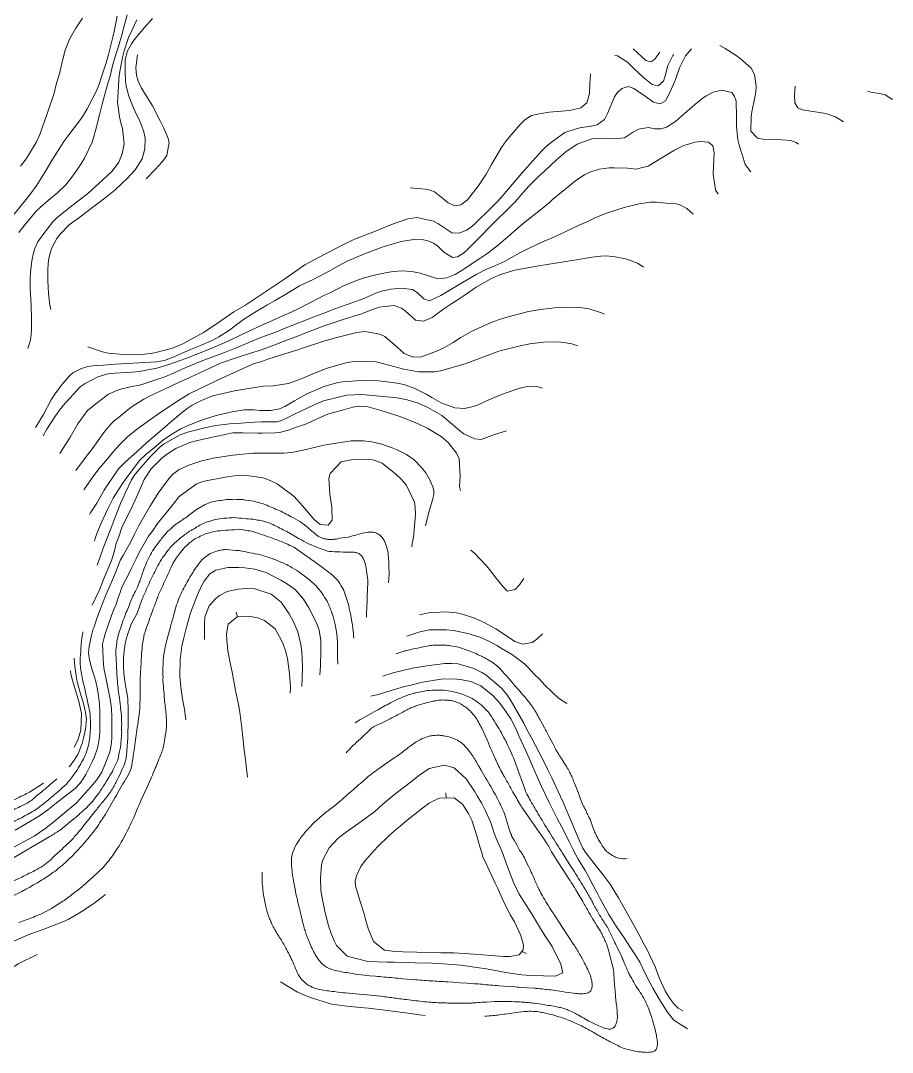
# Model space of a CAD drawing. Header units: inches. Extents: x 115425 to 116786, y 150085 to 152399.
# Drawn here: x 115767.3 to 115904.7, y 150828.5 to 150991.2 of the extents above; entities that cross this region are included whole.
import ezdxf

# ---------------------------------------------------------------- set-up
doc = ezdxf.new("R2010")
doc.units = ezdxf.units.IN
doc.header["$MEASUREMENT"] = 0
doc.layers.add('Contour', color=7, linetype='Continuous', lineweight=0, true_color=0xbed2ff)

msp = doc.modelspace()

# ---------------------------------------------------------------- linework, layer by layer
at = {"layer": 'Contour'}
for p, q in [((115801.44, 150897.19), (115801.26, 150897.97)), ((115801.44, 150897.19), (115801.26, 150897.97)), ((115834.37, 150868.64), (115834.34, 150869.44)), ((115834.37, 150868.64), (115834.34, 150869.44)), ((115846.31, 150844.47), (115847.03, 150844.11)), ((115846.31, 150844.47), (115847.03, 150844.11))]:
    msp.add_line(p, q, dxfattribs=at)
for points in [[(115784.06, 150992.11), (115783.72, 150990.74), (115783.15, 150988.78), (115782.79, 150987.52), (115782.14, 150985.33), (115781.78, 150984.07), (115781.37, 150982.47), (115781.12, 150981.68), (115780.79, 150980.57), (115780.11, 150978.04), (115779.91, 150977.19), (115779.69, 150976.35), (115779.1, 150973.88), (115778.83, 150972.97), (115778.53, 150972.07), (115777.33, 150969.55), (115776.75, 150968.61), (115776.34, 150967.97), (115775.5, 150966.73), (115774.39, 150965.33), (115773.14, 150964.13), (115771.59, 150962.86), (115770.41, 150961.81), (115769.74, 150961.15), (115767.95, 150959.02), (115767.01, 150957.83)], [(115782.5, 150991.9), (115782.23, 150990.58), (115782.01, 150989.51), (115781.83, 150988.63), (115781.11, 150985.87), (115780.76, 150984.56), (115779.98, 150982.19), (115779.63, 150981.21), (115779.21, 150980.17), (115777.78, 150977.32), (115777.17, 150976.3), (115776.71, 150975.65), (115774.69, 150972.99), (115774.1, 150972.16), (115772.18, 150969.14), (115771.3, 150967.64), (115769.82, 150965.28), (115768.83, 150963.91), (115768.07, 150962.94), (115767.34, 150962.05), (115766.25, 150960.72)], [(115777.03, 150991.63), (115775.96, 150990.02), (115774.98, 150988.3), (115774.23, 150986.38), (115773.79, 150984.45), (115773.39, 150982.84), (115772.94, 150981.38), (115772.56, 150979.79), (115772.25, 150978.83), (115771.92, 150977.95), (115771.33, 150976.21), (115771.06, 150975.52), (115770.32, 150973.29), (115769.73, 150971.98), (115768.12, 150969.44), (115767.25, 150968.29)], [(115785.61, 150991.35), (115784.8, 150989.65), (115784.28, 150988.54), (115783.61, 150986.43), (115783.33, 150985.4), (115782.8, 150982.6), (115782.73, 150981.84), (115782.59, 150979.09), (115782.55, 150978.35), (115782.86, 150976.06), (115783.09, 150975.12), (115783.33, 150974.19), (115783.57, 150971.79), (115783.29, 150970.19), (115782.77, 150968.89), (115781.69, 150967.5), (115780.25, 150966.14), (115777.8, 150963.91), (115776.06, 150962.58), (115774.08, 150961.04), (115773, 150960.12), (115772.37, 150959.47), (115771.45, 150958.34), (115770.92, 150957.63), (115769.99, 150956.32), (115769.49, 150955.29), (115769.28, 150954.62), (115769.04, 150953.34), (115768.85, 150951.55), (115768.79, 150950.61), (115768.79, 150949.01), (115768.94, 150946.36), (115768.97, 150944.18), (115768.99, 150942.56), (115768.92, 150941.7), (115768.8, 150940.85), (115768.43, 150939.5)], [(115788.08, 150991.55), (115786.74, 150990.09), (115785.21, 150988.23), (115784.74, 150987.54), (115784.12, 150986.46), (115783.76, 150985.11), (115783.74, 150984.12), (115783.75, 150983.12), (115783.83, 150981.75), (115783.93, 150980.9), (115784.1, 150980.09), (115784.33, 150979.33), (115784.82, 150978.11), (115785.46, 150976.65), (115785.82, 150975.96), (115786.35, 150974.73), (115786.69, 150973.71), (115786.91, 150972.63), (115786.86, 150970.99), (115786.42, 150969.42), (115785.32, 150967.7), (115784.02, 150966.28), (115783.3, 150965.58), (115782.11, 150964.47), (115780.57, 150963.22), (115778.42, 150961.66), (115776.81, 150960.4), (115774.91, 150959), (115773.55, 150957.59), (115772.98, 150956.87), (115772.14, 150955.31), (115771.74, 150953.79), (115771.62, 150952.86), (115771.56, 150951.91), (115771.56, 150950.26), (115771.59, 150949.24), (115771.66, 150948.19), (115771.9, 150946.43), (115772.02, 150945.68)], [(115877.52, 150987.32), (115877.64, 150987.26), (115878.37, 150986.83), (115880.11, 150985.71), (115880.67, 150985.3), (115882.48, 150983.71), (115883.01, 150982.74), (115883.25, 150980.81), (115883.17, 150980.01), (115883.03, 150979.17), (115882.59, 150976.85), (115882.48, 150976.02), (115882.43, 150973.8), (115883.48, 150972.71), (115884.35, 150972.51), (115886.04, 150972.46), (115887.27, 150972.43), (115888.72, 150972.34), (115889.56, 150972.01), (115889.94, 150971.72)], [(115777.87, 150939.81), (115780.17, 150938.98), (115781.08, 150938.81), (115783.51, 150938.57), (115784.76, 150938.52), (115786.43, 150938.59), (115788.36, 150938.85), (115791.2, 150939.59), (115792.97, 150940.33), (115796.11, 150942.07), (115797.81, 150943.15), (115800.87, 150945.29), (115802.63, 150946.32), (115808.92, 150950.49), (115812.06, 150952.72), (115814.11, 150953.81), (115818.73, 150956.2), (115820.07, 150956.79), (115823.51, 150958.11), (115825.73, 150959.06), (115828.3, 150959.98), (115829.73, 150960.18), (115832.38, 150959.61), (115833.03, 150959.23), (115835.24, 150957.78), (115836.43, 150957.73), (115837.56, 150958.16), (115838.29, 150958.65), (115839.07, 150959.34), (115841.43, 150961.63), (115842.35, 150962.59), (115842.98, 150963.29), (115845.71, 150966.49), (115846.3, 150967.16), (115847.2, 150968.14), (115849.33, 150970.57), (115850.12, 150971.35), (115850.95, 150972.05), (115853.1, 150973.57), (115854.84, 150974.16), (115855.68, 150974.37), (115856.96, 150974.53), (115858.19, 150974.8), (115859.34, 150975.61), (115859.83, 150976.56), (115860.92, 150979.19), (115861.32, 150979.81), (115862.06, 150980.53), (115863.13, 150980.82), (115863.97, 150980.53), (115865.77, 150979.29), (115867.08, 150978.38), (115868.13, 150978.12), (115868.94, 150978.56), (115869.71, 150979.99), (115870.53, 150981.91), (115871.18, 150983.77), (115872.08, 150985.67), (115873.03, 150986.78)], [(115785.69, 150985.82), (115785.41, 150983.75), (115785.55, 150982.6), (115785.81, 150981.67), (115786.31, 150980.56), (115787.53, 150978.61), (115788.08, 150977.77), (115789.33, 150975.3), (115789.85, 150974.24), (115790.47, 150972.79), (115790.67, 150972.01), (115790.31, 150969.97), (115789.66, 150969.02), (115788.48, 150967.77), (115787.08, 150966.27)], [(115860.98, 150985.72), (115861.39, 150985.69), (115862.98, 150984.69), (115863.92, 150983.74), (115864.79, 150982.9), (115865.51, 150982.21), (115866.83, 150981.17), (115867.77, 150980.94), (115868.65, 150981.66), (115868.88, 150982.54), (115869.31, 150984.12), (115870.09, 150985.71), (115870.19, 150985.89)], [(115868.04, 150986.23), (115867.28, 150985.14), (115866.65, 150984.73), (115865.85, 150984.91), (115865.2, 150985.5), (115863.87, 150986.78)], [(115828.7, 150964.88), (115831.06, 150964.66), (115831.83, 150964.51), (115832.52, 150964.21), (115834.1, 150962.97), (115834.66, 150962.5), (115835.73, 150962), (115836.7, 150962.2), (115837.71, 150962.98), (115839.39, 150965.12), (115840.05, 150966.04), (115840.69, 150967.01), (115841.52, 150968.51), (115842.39, 150970.08), (115843.08, 150971.23), (115843.85, 150972.29), (115844.66, 150973.24), (115845.98, 150974.79), (115846.77, 150975.57), (115847.84, 150976.24), (115849.05, 150976.53), (115850.6, 150976.78), (115853.79, 150977.04), (115855.62, 150977.46), (115856.55, 150978.25), (115856.95, 150979.74), (115857.03, 150981.26), (115857.13, 150982.74), (115857.15, 150982.81)], [(115889.41, 150980.86), (115889.31, 150979.44), (115889.34, 150978.24), (115889.83, 150977.49), (115890.55, 150977.17), (115894.25, 150976.57), (115895.77, 150976.07), (115897.04, 150975.26)], [(115769.63, 150927.04), (115769.73, 150927.21), (115770.86, 150929.13), (115772.11, 150931.43), (115772.55, 150932.15), (115773.66, 150933.7), (115774.91, 150935.17), (115775.51, 150935.71), (115776.89, 150936.37), (115777.89, 150936.66), (115778.67, 150936.8), (115780.33, 150936.88), (115782.18, 150937.04), (115788.7, 150937.43), (115789.93, 150937.65), (115791.31, 150938.13), (115794.08, 150939.36), (115795.65, 150940.01), (115797.6, 150940.86), (115798.54, 150941.35), (115800.02, 150942.32), (115801.76, 150943.64), (115802.39, 150944.07), (115804.39, 150945.38), (115806.19, 150946.42), (115807.28, 150947.05), (115809.43, 150948.31), (115811.23, 150949.39), (115813.49, 150950.46), (115814.21, 150950.82), (115815.93, 150951.72), (115817.3, 150952.52), (115818.78, 150953.29), (115821.47, 150954.44), (115824.41, 150955.56), (115827.27, 150956.41), (115829.28, 150956.7), (115830.81, 150956.64), (115831.64, 150956.47), (115832.37, 150956.15), (115833.05, 150955.67), (115834.01, 150954.72), (115835.36, 150953.89), (115836.13, 150953.98), (115837.09, 150954.54), (115837.71, 150955.11), (115839.52, 150956.91), (115841.44, 150958.91), (115842.74, 150960.17), (115843.57, 150960.94), (115845.18, 150962.62), (115846.49, 150964.14), (115847.37, 150965.08), (115848.94, 150966.63), (115849.92, 150967.55), (115850.86, 150968.44), (115851.74, 150969.29), (115853.21, 150970.54), (115855.04, 150971.76), (115857.48, 150972.64), (115858.98, 150972.7), (115861.45, 150972.63), (115862.48, 150972.73), (115863.76, 150973.6), (115864.7, 150974.09), (115866.26, 150974.36), (115867.22, 150974.18), (115868.29, 150974.15), (115869.12, 150974.43), (115870.54, 150975.29), (115871.49, 150976.14), (115873.53, 150977.93), (115874.66, 150978.88), (115875.35, 150979.35), (115876.49, 150979.93), (115877.84, 150980.26), (115879.41, 150979.87), (115879.81, 150979.28), (115880.07, 150978.51), (115880.15, 150976.11), (115880.15, 150974.71), (115880.19, 150973.94), (115880.38, 150972.49), (115880.58, 150971.66), (115880.8, 150970.88), (115881.02, 150970.09), (115881.5, 150968.53), (115882.39, 150967.38)], [(115904.72, 150978.79), (115903.58, 150979.52), (115902.76, 150979.74), (115901.54, 150979.89), (115900.78, 150980.1)], [(115770.84, 150925.75), (115771.38, 150926.8), (115772.54, 150928.61), (115773.24, 150929.57), (115773.96, 150930.54), (115776.66, 150933.46), (115777.47, 150934.02), (115779.42, 150935.05), (115781.22, 150935.59), (115784.86, 150935.8), (115785.95, 150935.92), (115788.73, 150936.42), (115790.62, 150936.99), (115793.3, 150937.94), (115797.32, 150939.54), (115800.11, 150940.72), (115803.27, 150942.25), (115805.11, 150943.12), (115810.05, 150945.31), (115810.8, 150945.66), (115812.99, 150946.79), (115815.2, 150947.91), (115815.96, 150948.27), (115818.17, 150949.38), (115819.98, 150950.16), (115821.43, 150950.67), (115823.28, 150951.14), (115825.04, 150951.49), (115826.02, 150951.65), (115827.51, 150951.76), (115829.22, 150951.6), (115830.27, 150951.39), (115831.26, 150951.09), (115833.07, 150950.5), (115834.48, 150950.65), (115835.78, 150951.2), (115837.17, 150952.01), (115838.33, 150952.81), (115839.84, 150953.83), (115840.78, 150954.47), (115842.36, 150955.64), (115844.1, 150957.12), (115844.96, 150957.92), (115846.56, 150959.31), (115849.26, 150961.4), (115850.54, 150962.45), (115851.13, 150962.99), (115853.33, 150964.79), (115854.82, 150966.03), (115856.16, 150966.91), (115857.02, 150967.32), (115858.47, 150967.79), (115860.09, 150968.01), (115860.88, 150968.01), (115862.95, 150967.93), (115864.28, 150967.8), (115866.24, 150968.26), (115867.18, 150968.87), (115870.39, 150970.81), (115871.86, 150971.51), (115873.62, 150972.05), (115874.46, 150972.17), (115875.73, 150972.06), (115876.4, 150971.5), (115876.63, 150970.35), (115876.54, 150968.23), (115876.46, 150967.01), (115876.86, 150964.53), (115877.25, 150963.84)], [(115773.44, 150922.98), (115775.07, 150925.52), (115776.3, 150927.66), (115777.81, 150929.76), (115779.62, 150931.19), (115781.11, 150932.31), (115782.42, 150932.89), (115783.22, 150933.16), (115784.58, 150933.46), (115786.2, 150933.81), (115790, 150935.05), (115791.49, 150935.66), (115793.31, 150936.54), (115795.72, 150937.54), (115799.4, 150938.87), (115801, 150939.53), (115805.13, 150941.26), (115807.37, 150942.05), (115809.24, 150942.84), (115813.81, 150944.63), (115814.81, 150945.01), (115816.82, 150945.77), (115818.59, 150946.43), (115819.67, 150946.78), (115821.41, 150947.42), (115823.29, 150948.23), (115824.18, 150948.54), (115825.63, 150948.86), (115827.3, 150949.04), (115829.07, 150948.82), (115829.82, 150948.33), (115830.84, 150947.36), (115831.75, 150947.02), (115833.5, 150947.86), (115835.35, 150949), (115836.94, 150949.95), (115839.19, 150951.25), (115840.72, 150952.02), (115841.65, 150952.42), (115843.57, 150953.23), (115844.78, 150953.92), (115845.88, 150954.57), (115847.25, 150955.23), (115848.65, 150955.9), (115849.82, 150956.43), (115851.34, 150957.08), (115853.11, 150957.94), (115855.44, 150959.04), (115856.9, 150959.67), (115857.82, 150960.1), (115859.81, 150960.89), (115861.6, 150961.5), (115862.67, 150961.81), (115864.8, 150962.32), (115866.53, 150962.58), (115867.52, 150962.58), (115869.03, 150962.46), (115870.63, 150962.31), (115871.32, 150962.13), (115872.34, 150961.59), (115873.34, 150960.68)], [(115865.5, 150952.32), (115864.66, 150952.9), (115863.44, 150953.41), (115862.67, 150953.65), (115861.04, 150953.98), (115859.61, 150954.11), (115858.77, 150954.09), (115857.32, 150953.9), (115855.54, 150953.62), (115848.99, 150952.55), (115845.19, 150951.89), (115842.91, 150951.19), (115841.54, 150950.57), (115839.92, 150949.65), (115839.11, 150949.17), (115837.5, 150948.1), (115836.11, 150947.15), (115835.27, 150946.62), (115833.99, 150945.76), (115832.18, 150944.41), (115830.81, 150943.81), (115829.55, 150944.01), (115827.91, 150945.44), (115827.31, 150945.9), (115826.19, 150946.32), (115823.79, 150946.03), (115822.35, 150945.53), (115820.89, 150944.96), (115819.95, 150944.66), (115817.95, 150944.02), (115815.75, 150943.31), (115814.98, 150943.05), (115812.65, 150942.13), (115810.68, 150941.37), (115809.53, 150940.93), (115807.62, 150940.18), (115805.07, 150939.27), (115803.69, 150938.82), (115801.42, 150938.12), (115798.81, 150937.19), (115797.97, 150936.83), (115795.51, 150935.68), (115793.49, 150934.72), (115792.26, 150934.2), (115789.84, 150933.06), (115787.82, 150932.11), (115786.69, 150931.53), (115785.01, 150930.49), (115784.41, 150930.07), (115782.67, 150928.58), (115782.02, 150928.13), (115781.43, 150927.53), (115780.41, 150926.28), (115778.6, 150923.76), (115777.88, 150922.83), (115777.19, 150921.92), (115775.97, 150920.28)], [(115859.32, 150944.91), (115858.88, 150945.13), (115856.93, 150945.8), (115855.46, 150946.01), (115853.34, 150946.06), (115851.87, 150945.97), (115849.3, 150945.65), (115848.25, 150945.51), (115847.15, 150945.28), (115844.13, 150944.51), (115842.96, 150944.16), (115841.74, 150943.72), (115838.52, 150942.29), (115836.7, 150941.26), (115835.45, 150940.45), (115833.99, 150939.64), (115832.84, 150939.1), (115830.46, 150938.23), (115829.18, 150938.14), (115827.73, 150938.73), (115826.61, 150939.78), (115824.71, 150941.39), (115823.92, 150941.79), (115821.53, 150942.21), (115820.28, 150942.07), (115817.11, 150941.25), (115815.26, 150940.75), (115812.04, 150939.67), (115810.83, 150939.26), (115809.62, 150938.89), (115806.42, 150937.87), (115805.24, 150937.49), (115804, 150937.08), (115801.39, 150935.96), (115799.02, 150934.82), (115798.02, 150934.38), (115793.82, 150932.36), (115791.76, 150931.06), (115788.85, 150929.13), (115786.84, 150927.68), (115785.47, 150926.68), (115784.1, 150925.57), (115783.1, 150924.61), (115782.16, 150923.58), (115780.42, 150921.5), (115779.82, 150920.82), (115778.95, 150919.73), (115778.43, 150918.96), (115777.24, 150917.26)], [(115778.15, 150913.37), (115778.33, 150913.74), (115779.26, 150915.14), (115780.45, 150917.19), (115780.9, 150917.93), (115782.68, 150920.54), (115783.76, 150921.61), (115785.69, 150923.34), (115787.1, 150924.65), (115789.23, 150926.46), (115790.84, 150927.83), (115792.8, 150929.48), (115793.52, 150930.06), (115794.33, 150930.59), (115795.79, 150931.34), (115797.59, 150932.05), (115800.97, 150932.86), (115802.59, 150933.12), (115805.5, 150933.57), (115807.1, 150933.61), (115809.51, 150933.99), (115811.26, 150934.61), (115813.88, 150935.73), (115815.6, 150936.41), (115818.74, 150937.32), (115820.18, 150937.51), (115823.31, 150937.41), (115825.34, 150936.92), (115827.71, 150936.24), (115830.01, 150935.84), (115832.52, 150935.83), (115833.48, 150935.98), (115837.35, 150937.1), (115842.66, 150939.1), (115846.02, 150939.96), (115847.54, 150940.25), (115849.74, 150940.51), (115852.01, 150940.56), (115853.25, 150940.44), (115854.16, 150940.28), (115855.14, 150939.94)], [(115778.9, 150909.16), (115779.04, 150909.54), (115779.3, 150910.33), (115779.97, 150911.97), (115780.63, 150913.44), (115781.05, 150914.36), (115781.85, 150915.94), (115783.32, 150918.22), (115784.43, 150919.77), (115785.28, 150920.88), (115785.96, 150921.79), (115787, 150922.79), (115788.36, 150923.93), (115789.79, 150925.12), (115791.09, 150926.04), (115792.52, 150926.86), (115793.44, 150927.29), (115795.39, 150928.05), (115796.4, 150928.41), (115798.1, 150928.96), (115800.63, 150929.55), (115802.51, 150929.84), (115804.11, 150929.84), (115805, 150929.77), (115806.71, 150929.75), (115808.1, 150930.03), (115808.92, 150930.38), (115810.43, 150931.26), (115812.4, 150932.36), (115815.25, 150933.58), (115817.32, 150934.15), (115818.04, 150934.25), (115820.27, 150934.42), (115822.02, 150934.46), (115823.69, 150934.4), (115825.01, 150934.28), (115826.66, 150934.06), (115827.67, 150933.82), (115829.31, 150933.26), (115831.19, 150932.31), (115832.1, 150931.8), (115833.58, 150930.97), (115835.73, 150930.15), (115837.26, 150930.04), (115838.61, 150930.36), (115839.42, 150930.66), (115841.11, 150931.42), (115842.62, 150932.07), (115843.53, 150932.45), (115845.85, 150933.2), (115847.37, 150933.56), (115848.64, 150933.54), (115849.55, 150933.29)], [(115779.35, 150905.36), (115780.17, 150907.7), (115780.66, 150909), (115781.55, 150911.25), (115781.87, 150912.09), (115782.18, 150912.91), (115783.03, 150915.1), (115783.4, 150915.89), (115783.75, 150916.69), (115784.73, 150918.8), (115785.17, 150919.51), (115785.91, 150920.4), (115787, 150921.63), (115787.84, 150922.62), (115789.25, 150924.04), (115789.88, 150924.5), (115792.44, 150925.93), (115793.8, 150926.38), (115795.88, 150926.93), (115797.98, 150927.39), (115800.26, 150927.63), (115802.05, 150927.73), (115804.12, 150927.92), (115805.2, 150927.98), (115806.42, 150927.97), (115807.71, 150927.98), (115808.69, 150928.29), (115810.45, 150929.19), (115813.36, 150930.56), (115815.05, 150931.28), (115818.69, 150932.18), (115821.05, 150932.29), (115824.47, 150931.95), (115826.62, 150931.72), (115828.22, 150931.42), (115829.97, 150930.89), (115831.49, 150930.23), (115833.66, 150928.95), (115835.01, 150927.87), (115836.45, 150926.58), (115837.16, 150926.08), (115838.88, 150925.27), (115839.86, 150925.19), (115842.01, 150925.97), (115843.86, 150926.54)], [(115836.62, 150917.12), (115836.47, 150917.76), (115836.6, 150919.37), (115836.4, 150922.12), (115835.98, 150923), (115834.66, 150924.7), (115833.58, 150925.64), (115831.49, 150926.92), (115829.76, 150927.75), (115827.08, 150928.78), (115824.82, 150929.56), (115821.86, 150930.4), (115820.65, 150930.42), (115819.65, 150930.27), (115818.17, 150929.84), (115816.04, 150929.29), (115815.28, 150929.02), (115812.33, 150927.65), (115810.61, 150927.04), (115809.53, 150926.66), (115808.1, 150926.29), (115807.35, 150926.2), (115805.42, 150926.18), (115804.67, 150926.19), (115802.33, 150926.25), (115800.75, 150926.2), (115799.72, 150926.01), (115797.77, 150925.59), (115795.18, 150925.02), (115793.94, 150924.68), (115791.76, 150923.76), (115790.43, 150922.94), (115789.51, 150922.23), (115787.86, 150920.53), (115786.77, 150918.88), (115786.29, 150917.78), (115785.33, 150915.62), (115784.54, 150913.93), (115784.03, 150912.94), (115783.25, 150911.32), (115782.76, 150909.84), (115782.35, 150908.82), (115782.08, 150907.6), (115781.6, 150906.1), (115780.31, 150903.1), (115779.7, 150901.46), (115778.53, 150899.06)], [(115831.13, 150911.54), (115831.56, 150913.52), (115831.79, 150914.24), (115832.05, 150915.08), (115832.29, 150915.89), (115832.42, 150916.52), (115832.4, 150917.13), (115832.29, 150917.69), (115831.81, 150918.81), (115831.14, 150919.94), (115830.48, 150920.78), (115829.33, 150921.95), (115828.13, 150922.79), (115826.63, 150923.55), (115825.87, 150923.88), (115824.24, 150924.46), (115822.66, 150924.83), (115821.32, 150924.99), (115819.4, 150924.94), (115815.71, 150924.37), (115815.11, 150924.26), (115811.83, 150923.51), (115810.01, 150923.14), (115808.79, 150923.01), (115805.59, 150923.04), (115803.89, 150923.02), (115800.75, 150922.72), (115797.63, 150922.23), (115795.82, 150921.79), (115793.81, 150921.14), (115792.28, 150920.44), (115791.24, 150919.63), (115790.62, 150918.95), (115790.09, 150918.28), (115788.97, 150916.7), (115788.52, 150916.01), (115787.65, 150914.62), (115785.85, 150911.49), (115785.22, 150910.27), (115784.62, 150909.03), (115784.43, 150908.69), (115783.47, 150906.99), (115783.02, 150906.19), (115782.26, 150904.31), (115781.89, 150903.41), (115781.22, 150901.83), (115780.63, 150900.54), (115779.9, 150898.62), (115779.4, 150897.26), (115778.84, 150895.66), (115778.73, 150895.33), (115778.37, 150894.05), (115778.05, 150892.53), (115777.99, 150891.49), (115778.11, 150890.44), (115778.49, 150889.01), (115778.82, 150888.06), (115779.11, 150887.04), (115779.39, 150885.75), (115779.55, 150884.74), (115779.69, 150883.5), (115779.76, 150882.13), (115779.78, 150881.48), (115779.78, 150880.39), (115779.76, 150878.99), (115779.67, 150877.92), (115779.56, 150877.31), (115779.37, 150876.53), (115778.9, 150875.15), (115778.53, 150874.33), (115777.83, 150872.88), (115777.56, 150872.35), (115777.15, 150871.66), (115776.59, 150870.91), (115775.88, 150870.17), (115774.57, 150869.13), (115772.86, 150867.83), (115771.55, 150866.76), (115770.24, 150865.82), (115768.32, 150864.67), (115766.42, 150863.57)], [(115764.56, 150859.99), (115768.5, 150862.17), (115769.39, 150862.65), (115771.08, 150863.8), (115772.5, 150864.91), (115773.81, 150865.97), (115775.95, 150867.79), (115776.65, 150868.52), (115778.28, 150870.36), (115779.24, 150871.48), (115780.09, 150872.71), (115781.31, 150875.88), (115781.53, 150877), (115781.67, 150878.1), (115781.67, 150881.36), (115781.59, 150882.81), (115781.38, 150884.25), (115780.68, 150887.66), (115780.44, 150888.84), (115780.31, 150889.62), (115780.19, 150892.92), (115780.46, 150893.97), (115780.67, 150894.67), (115781.61, 150897.4), (115781.97, 150898.35), (115782.34, 150899.19), (115782.66, 150900.23), (115782.96, 150901.04), (115783.25, 150901.89), (115783.8, 150902.98), (115784.21, 150903.8), (115784.7, 150904.79), (115785.06, 150905.5), (115785.49, 150906.37), (115785.94, 150907.34), (115787.45, 150909.91), (115788.16, 150910.9), (115788.86, 150911.91), (115790.96, 150914.51), (115791.73, 150915.49), (115792.22, 150916.13), (115794.93, 150918.14), (115795.69, 150918.43), (115796.47, 150918.66), (115799.83, 150919.28), (115801.41, 150919.52), (115802.59, 150919.57), (115805.52, 150919.13), (115806.23, 150918.86), (115807.7, 150918.18), (115810.38, 150916.19), (115811.69, 150914.74), (115813.56, 150912.54), (115814.49, 150911.78), (115815.78, 150911.69), (115816.37, 150912.48), (115816.33, 150914.58), (115816.2, 150915.56), (115816.02, 150916.56), (115815.88, 150919.01), (115816.07, 150919.79), (115817.82, 150921.66), (115819.37, 150921.98), (115822.32, 150922.03), (115823.01, 150921.91), (115824.26, 150921.43), (115826.44, 150919.7), (115827.27, 150918.92), (115828.04, 150918.05), (115829.35, 150915.29), (115829.46, 150914.52), (115829.53, 150913.29), (115829.21, 150909.76), (115829.03, 150908.71), (115828.93, 150908.24)], [(115838.25, 150907.72), (115838.86, 150907.26), (115840.75, 150905.24), (115841.4, 150904.43), (115841.99, 150903.63), (115843.35, 150901.93), (115844.06, 150901.27), (115845.24, 150901.5), (115845.95, 150902.24), (115846.62, 150903.25)], [(115793.31, 150880.99), (115793.27, 150881.31), (115793.09, 150882.66), (115792.87, 150883.99), (115792.6, 150885.68), (115792.39, 150887.76), (115792.42, 150890.48), (115792.71, 150892.57), (115792.96, 150893.7), (115793.4, 150895.59), (115794.06, 150897.83), (115794.31, 150898.54), (115795.11, 150900.57), (115795.79, 150902.09), (115796.2, 150902.84), (115797.12, 150904), (115798.05, 150904.59), (115799.96, 150904.97), (115801.69, 150904.99), (115802.62, 150904.93), (115804.2, 150904.71), (115806, 150904.2), (115808.3, 150902.99), (115809.19, 150902.45), (115810.57, 150901.5), (115811.87, 150900.02), (115812.71, 150898.63), (115813.16, 150897.76), (115814.01, 150896.01), (115814.36, 150895.12), (115814.62, 150893.47), (115814.63, 150892.03), (115814.54, 150889.44), (115814.43, 150888.06)], [(115811.61, 150886.21), (115811.66, 150887.43), (115811.69, 150889.39), (115811.6, 150891.69), (115811.46, 150892.87), (115810.97, 150894.85), (115810.33, 150896.31), (115809.61, 150897.67), (115808.35, 150899.53), (115806.76, 150900.78), (115804.19, 150901.65), (115802.84, 150901.68), (115801.56, 150901.57), (115799.82, 150901.22), (115798.61, 150900.6), (115797.97, 150900.06), (115796.98, 150898.94), (115796.33, 150897.19), (115796.25, 150896.14), (115796.28, 150894.36), (115796.27, 150893.63)], [(115849.58, 150894.53), (115848.66, 150893.68), (115847.93, 150893.17), (115846.46, 150892.93), (115845.2, 150893.34), (115843.56, 150894.45), (115842.22, 150895.33), (115840.27, 150896.38), (115838.81, 150896.99), (115836.92, 150897.63), (115835.95, 150897.84), (115834.32, 150898.02), (115831.57, 150897.83), (115830.15, 150897.52)], [(115809.78, 150885.17), (115809.8, 150886.1), (115809.68, 150888.22), (115809.33, 150890.67), (115809.04, 150891.84), (115808.66, 150892.89), (115808.37, 150893.57), (115807.43, 150895.31), (115805.74, 150896.62), (115804.61, 150897.06), (115803.26, 150897.31), (115801.41, 150897.19), (115799.98, 150896.04), (115799.75, 150894.51), (115799.79, 150893.57), (115799.92, 150891.87), (115800.42, 150889.45), (115800.62, 150888.51), (115801.17, 150885.6), (115801.6, 150883.39), (115801.82, 150882.16), (115802.16, 150879.67), (115802.35, 150877.71), (115802.47, 150876.63), (115802.72, 150874.67), (115802.89, 150873.25), (115803.03, 150871.95)], [(115828.16, 150894.17), (115830.07, 150894.78), (115831.68, 150895.16), (115834.44, 150895.19), (115835.53, 150895.08), (115837.79, 150894.59), (115839.68, 150894), (115841, 150893.41), (115842.35, 150892.7), (115843.19, 150892.15), (115844.83, 150891.23), (115846.72, 150889.79), (115847.32, 150889.2), (115848.2, 150888.25), (115849.18, 150887.29), (115849.85, 150886.51), (115851.1, 150885.31), (115852.06, 150884.41), (115853.4, 150883.54)], [(115774.92, 150873.55), (115775.03, 150873.68), (115775.7, 150874.61), (115776.27, 150875.52), (115776.95, 150877.26), (115777.17, 150878.1), (115777.5, 150879.5), (115777.63, 150881.1), (115777.55, 150881.85), (115777.29, 150883.11), (115777.08, 150883.9), (115776.82, 150884.7), (115776.2, 150886.99), (115776.02, 150887.91), (115775.82, 150889.39), (115775.7, 150890.69)], [(115871.68, 150835.11), (115870.97, 150835.51), (115870.29, 150836.17), (115869.64, 150837.03), (115868.88, 150838.26), (115868.01, 150840.2), (115867.75, 150840.88), (115867.37, 150841.9), (115866.02, 150844.79), (115865.6, 150845.56), (115864.73, 150847.17), (115862.89, 150850.51), (115862.23, 150851.72), (115861.55, 150852.9), (115860.25, 150855.08), (115859.14, 150856.56), (115858.66, 150857.12), (115856.39, 150859.99), (115855.94, 150860.76), (115855.32, 150862.02), (115854.06, 150865.01), (115853.34, 150866.72), (115852.74, 150868.09), (115851.02, 150871.83), (115850.34, 150873.22), (115849.66, 150874.61), (115847.75, 150878.26), (115847.06, 150879.57), (115846.6, 150880.44), (115844.46, 150884.2), (115843.95, 150884.95), (115843.1, 150885.97), (115840.62, 150888.05), (115839.99, 150888.44), (115838.73, 150889.07), (115836.24, 150889.78), (115835.21, 150889.86), (115834.17, 150889.83), (115831.31, 150889.48), (115829.07, 150889.11), (115826, 150888.36), (115824.4, 150887.87)], [(115775.72, 150876.68), (115776.05, 150877.23), (115776.33, 150877.93), (115776.77, 150879.33), (115776.85, 150881.99), (115776.72, 150882.68), (115776.49, 150883.71), (115775.62, 150886.63), (115775.17, 150888.18), (115775.11, 150888.68)], [(115822.5, 150884.7), (115823.64, 150884.97), (115826.21, 150885.74), (115827.8, 150886.21), (115828.77, 150886.46), (115830.66, 150886.89), (115833.89, 150887.43), (115836.04, 150887.38), (115836.88, 150887.29), (115838.26, 150887.02), (115839.81, 150886.35), (115841.73, 150884.82), (115842.81, 150883.6), (115843.39, 150882.81), (115844.56, 150881.12), (115845.41, 150879.48), (115845.85, 150878.44), (115846.58, 150876.86), (115847.45, 150874.94), (115847.88, 150873.95), (115848.55, 150872.33), (115849.39, 150870.45), (115850.61, 150867.95), (115851.4, 150866.38), (115851.89, 150865.43), (115852.91, 150863.47), (115853.78, 150861.74), (115854.31, 150860.69), (115854.83, 150859.67), (115855.17, 150859.02), (115856.26, 150857.21), (115856.79, 150856.29), (115857.62, 150854.76), (115858.27, 150853.5), (115858.58, 150852.88), (115859.12, 150851.9), (115860.01, 150850.29), (115861.07, 150848.62), (115862.42, 150846.61), (115863.28, 150845.31), (115864.32, 150843.72), (115864.93, 150842.74), (115865.8, 150840.88), (115866.97, 150838.68), (115867.98, 150836.89), (115869.24, 150834.93), (115870.25, 150833.6), (115872.41, 150832.26)], [(115765.17, 150845.61), (115767.33, 150846.61), (115768.73, 150847.16), (115770.66, 150847.86), (115773.94, 150849.1), (115774.75, 150849.48), (115776.84, 150850.71), (115778.82, 150852.04), (115780.67, 150853.45)], [(115769.86, 150843.99), (115766.89, 150842.48), (115764.89, 150841.16), (115762.62, 150839.42), (115761.55, 150838.5), (115760.88, 150837.88), (115759.98, 150836.87), (115759.38, 150836.12), (115758.14, 150834.29)], [(115808.26, 150839.66), (115810.93, 150838.05), (115812.57, 150837.34), (115813.59, 150836.99), (115815.66, 150836.33), (115816.36, 150836.16), (115818.7, 150835.82), (115820.82, 150835.63), (115822.13, 150835.51), (115824.71, 150835.22), (115827.98, 150834.8), (115830.18, 150834.45), (115831.07, 150834.38)]]:
    msp.add_lwpolyline(points, dxfattribs=at)
for points in [[(115825.26, 150902.6, 0.006244), (115825.33, 150903.13, 0.023397), (115825.36, 150904.43, 0.00432), (115825.32, 150905.94, 0.011009), (115825.2, 150907.31), (115825.09, 150907.87, 0.002023), (115824.69, 150909.03, 0.009257), (115824.52, 150909.38, 0.00921), (115824.29, 150909.72, 0.035656), (115823.84, 150910.14, 0.022401), (115823.26, 150910.47, 0.018141), (115822.66, 150910.58, 0.014741), (115821.81, 150910.52, 0.061353), (115820.27, 150910.12, 0.040029), (115818.97, 150909.76, 0.081214), (115817.07, 150909.46, 0.087399), (115816.36, 150909.39, 0.039816), (115815.78, 150909.41, 0.036185), (115815.22, 150909.5, 0.005562), (115814.73, 150909.65, -0.010711), (115814.25, 150909.9), (115813.95, 150910.11, -0.012303), (115812.08, 150911.69, -0.01163), (115811.89, 150911.85), (115811.63, 150912.03, -0.003642), (115810.21, 150912.85, -0.004301), (115808.04, 150914, -0.02977), (115805.81, 150914.95, -0.015249), (115804.09, 150915.44, -0.040325), (115802.28, 150915.72, -0.04428), (115801.02, 150915.75, -0.030153), (115799.74, 150915.7, -0.044167), (115798.55, 150915.56), (115797.28, 150915.27), (115796.27, 150914.85), (115795.01, 150914.12, 0.001997), (115793.35, 150912.87, 0.039619), (115791.71, 150911.75, 0.007664), (115790.67, 150910.89, 0.004359), (115789.79, 150909.92, 0.006979), (115788.63, 150908.42, 0.011667), (115787.9, 150907.32, 0.015813), (115787.28, 150906.1, 0.006829), (115786.71, 150904.73, 0.003161), (115786.04, 150902.78, 0.020728), (115785.8, 150902.13, 0.022493), (115785.39, 150901.26, 0.022157), (115784.83, 150900.21, 0.011497), (115784.28, 150898.74, 0.018897), (115783.83, 150897.65, 0.020256), (115783.34, 150896.35, 0.036419), (115783.1, 150895.67, 0.043857), (115782.46, 150893.43, 0.013048), (115782.3, 150891.93, 0.026825), (115782.33, 150890.45), (115782.36, 150889.72, 0.001387), (115782.53, 150887.06, 0.001621), (115782.67, 150885.7), (115782.77, 150884.96, -0.018228), (115782.89, 150884.06, 0.014194), (115783, 150883.19, 0.007374), (115783.16, 150881.7, 0.008574), (115783.21, 150880.24, 0.023502), (115783.21, 150878.93, 0.016817), (115783.12, 150877.65, 0.007923), (115782.99, 150876.41, 0.005632), (115782.58, 150874.64, 0.007703), (115781.79, 150872.92, 0.011844), (115780.64, 150870.99, 0.015079), (115779.62, 150869.41, 0.015687), (115778.78, 150868.32, 0.008941), (115777.6, 150867.05, 0.00971), (115776.05, 150865.65, 0.002974), (115773.51, 150863.58, 0.0108), (115771.87, 150862.56), (115769.07, 150860.93), (115767.31, 150859.91), (115765.5, 150858.87, -0.001427)], [(115764.71, 150854.95, 0.004839), (115767.45, 150856.18, -0.008286), (115769.83, 150857.36, -0.004385), (115771.08, 150858.17, -0.005362), (115772.12, 150859.02, -0.024264), (115773.75, 150860.55, -0.024539), (115774.92, 150861.64), (115775.59, 150862.34, -0.001772), (115776.76, 150863.69, -0.002034), (115777.62, 150864.79, 0.004801), (115778.39, 150865.76, 0.005111), (115779.26, 150866.86, 0.002629), (115780.43, 150868.3, 0.005056), (115781.34, 150869.48, -0.006371), (115781.87, 150870.3, -0.006414), (115782.46, 150871.43, 0.003991), (115783.2, 150872.93, 0.0018), (115783.77, 150874.33), (115783.89, 150874.9, 0.005477), (115784.01, 150875.87, 0.002506), (115784.12, 150877.33, 0.013409), (115784.17, 150878.41, 0.012731), (115784.19, 150879.32, 0.013071), (115784.21, 150879.99, 0.015127), (115784.23, 150881.4, 0.006162), (115784.22, 150882.9, 0.010677), (115784.15, 150884.23), (115784.1, 150884.68), (115783.91, 150885.8), (115783.7, 150887.06), (115783.54, 150888.38, 0.011929), (115783.47, 150889.67, 0.003758), (115783.48, 150890.46, 0.008065), (115783.54, 150891.42, 0.012846), (115783.68, 150892.49, 0.002526), (115783.85, 150893.41, -0.002707), (115784.11, 150894.38), (115784.57, 150895.73), (115784.71, 150896.06), (115785.62, 150897.81), (115786.33, 150899.76, -0.00348), (115787.08, 150901.5, 0.001824), (115787.66, 150902.8, 0.009549), (115788.25, 150904.02, 0.02334), (115788.9, 150905.29, 0.009343), (115789.66, 150906.55, 0.006848), (115790.53, 150907.74, 0.002784), (115791.11, 150908.41, 0.002203), (115792.44, 150909.63, 0.004596), (115793.91, 150910.72, 0.004851), (115795.76, 150911.78, 0.02022), (115796.68, 150912.18, 0.019769), (115797.95, 150912.57, 0.027441), (115799.36, 150912.78, 0.016235), (115800.99, 150912.85, 0.002368), (115803.91, 150912.59, 0.006146), (115805.24, 150912.38), (115806.06, 150912.16, 0.004243), (115807.02, 150911.77, 0.002166), (115809.24, 150910.65), (115811.21, 150909.53, 0.001693), (115812.54, 150908.79), (115814.1, 150908.12, 0.007909), (115815.9, 150907.51, 0.012193), (115819.44, 150907.42, 0.00777), (115820.03, 150907.38, 0.006059), (115820.6, 150907.19, 0.020679), (115821.08, 150906.76, -0.018267), (115821.38, 150906.25), (115821.56, 150905.76, -0.006696), (115821.81, 150904.49, -0.006124), (115821.99, 150903.01), (115822.01, 150902.65, -0.012401), (115821.98, 150901.98, -0.006705), (115821.93, 150900.79, -0.018025), (115821.89, 150899.48, -0.016153), (115821.82, 150898.06, -0.011156), (115821.81, 150897.14)], [(115819.79, 150893.86, 0.010616), (115819.67, 150895.33, 0.01829), (115819.55, 150896.17), (115819.27, 150897.7, 0.003732), (115818.9, 150899.34, 0.007281), (115818.18, 150901.5, 0.002397), (115817.38, 150902.79, 0.045063), (115816.77, 150903.48, 0.067607), (115816.06, 150904.09, 0.011196), (115814.58, 150905.18, 0.025568), (115812.59, 150906.62, 0.006856), (115810.61, 150908.02, 0.010979), (115809.45, 150908.63, 0.016728), (115806.86, 150909.65, -0.012452), (115803.96, 150910.66, -0.001811), (115801.83, 150911.02, 0.002129), (115798.29, 150910.75, 0.013318), (115796.83, 150910.43, 0.010745), (115794.86, 150909.58, 0.035851), (115793.45, 150908.48, 0.016811), (115792.41, 150907.32), (115791.78, 150906.48), (115791.28, 150905.6, 0.002587), (115789.67, 150902.12), (115789.23, 150901.13, 0.076979), (115788.9, 150900.33, 0.046668), (115788.62, 150899.62, 0.011992), (115788.32, 150898.81, 0.016962), (115787.29, 150895.96, 0.059255), (115786.88, 150894.79, 0.070889), (115786.67, 150894.02, 0.007962), (115786.5, 150892.96, 0.014973), (115786.35, 150891.48, 0.006393), (115786.23, 150889.37, 0.016866), (115786.17, 150888.02, 0.03258), (115786.12, 150886.7, 0.008635), (115786.1, 150885.15), (115786.06, 150882.65, 0.002699), (115785.95, 150881.67, 0.004339), (115785.67, 150879.74, 0.004943), (115785.23, 150876.63, 0.004652), (115785.03, 150875.24, 0.001336), (115784.7, 150873.37), (115784.49, 150872.75), (115784.09, 150871.97, 0.030305), (115782.36, 150869.03, 0.022651), (115781.48, 150867.58, 0.010718), (115780.64, 150866.09, 0.007528), (115779.43, 150864.21), (115777.91, 150862.27, 0.001732), (115776.65, 150860.82, 0.001402), (115775.54, 150859.63, 0.002923), (115774.24, 150858.38, 0.004668), (115772.92, 150857.29, -0.001617), (115771.8, 150856.47, -0.00523), (115769.91, 150855.29, -0.026579), (115764.96, 150852.69, -0.001505)], [(115817.3, 150889.75, -0.009476), (115817.22, 150891.22, -0.015699), (115817.23, 150892.2), (115817.23, 150893.22), (115817.14, 150894.53), (115816.87, 150895.98), (115816.59, 150897.07, 0.031455), (115816.36, 150897.79, 0.027841), (115815.59, 150899.66, 0.004478), (115814.82, 150900.91, 0.007173), (115813.85, 150902.08, 0.005626), (115812.84, 150903.04, 0.001902), (115811.13, 150904.31, 0.035421), (115809.75, 150905.15, 0.048906), (115808.62, 150905.71, 0.003674), (115806.94, 150906.41, 0.007187), (115805.07, 150906.99, 0.005757), (115801.73, 150907.65, 0.002515), (115799.67, 150907.82, 0.03872), (115798.81, 150907.72, 0.025328), (115798.31, 150907.6, 0.018269), (115797.18, 150907.18, 0.023252), (115796.28, 150906.57, 0.013114), (115795.73, 150906.04, 0.021689), (115795.43, 150905.69, 0.00241), (115794.7, 150904.66, 0.007902), (115794.12, 150903.73, 0.00588), (115792.84, 150901.47, 0.003879), (115792.23, 150900.12, 0.005101), (115791.75, 150898.74, 0.003432), (115791.39, 150897.39, 0.014816), (115790.85, 150895.44, 0.017041), (115790.44, 150893.96, 0.024536), (115790.13, 150892.74, 0.018329), (115789.89, 150891.54, 0.018962), (115789.76, 150890.44, 0.008521), (115789.71, 150888.85, 0.057012), (115789.72, 150887.68, 0.063255), (115789.77, 150886.59, 0.018563), (115789.9, 150885.1, 0.030791), (115790.12, 150882.74, 0.004847), (115790.23, 150881.55, 0.009279), (115790.27, 150880.82, 0.008099), (115790.26, 150879.89, 0.002676), (115790.03, 150877.97, 0.01647), (115789.82, 150876.79, 0.029092), (115789.72, 150876.43, 0.009119), (115789.46, 150875.72, 0.016261), (115788.95, 150874.46, 0.00127), (115788.07, 150872.27, -0.001532), (115787.45, 150870.85, -0.001316), (115786.75, 150869.34), (115786.29, 150868.35, 0.003498), (115784.93, 150865.16, 0.00177), (115784.28, 150863.8, 0.012273), (115783.53, 150862.35, 0.007726), (115782.76, 150861.02, 0.024595), (115781.96, 150859.82, 0.017125), (115781.16, 150858.72, 0.003107), (115780.26, 150857.7, 0.007676), (115779.23, 150856.7, 0.001906), (115777.55, 150855.19, 0.006004), (115776.28, 150854.13, 0.006343), (115774.74, 150852.95, -0.00345), (115773.9, 150852.36), (115772.13, 150851.22), (115770.44, 150850.34, -0.005832), (115768.15, 150849.43, -0.001963), (115767.01, 150849.02, -0.035066)], [(115777.11, 150894.87, 0.010516), (115776.88, 150893.47, 0.019277), (115776.8, 150892.7, 0.002526), (115776.68, 150890.72, 0.01365), (115776.67, 150890.35, 0.016987), (115776.71, 150889.14, 0.032134), (115776.92, 150887.91), (115777.01, 150887.48, 0.003505), (115777.37, 150885.9, 0.001751), (115777.7, 150884.45, -0.00287), (115777.93, 150883.38), (115778.16, 150882.23), (115778.21, 150881.82, -0.002885), (115778.28, 150880.53, -0.004352), (115778.28, 150879.8, -0.022913), (115778.2, 150878.44, -0.011758), (115778.12, 150877.74, -0.004705), (115777.96, 150876.91, -0.006965), (115777.64, 150875.87, -0.009403), (115777.17, 150874.76, -0.004478), (115776.61, 150873.79, -0.010051), (115775.8, 150872.54, -0.007286), (115775.28, 150871.81, -0.030376), (115774.61, 150870.98, -0.023611), (115773.88, 150870.28, -0.01453), (115771.87, 150868.56, -0.019114), (115770.07, 150867.11, -0.018353), (115769.62, 150866.8, -0.013805), (115767.59, 150865.64, -0.002938), (115766.04, 150864.84, -0.004773)], [(115862.92, 150859.1, -0.068945), (115861.59, 150859.15, -0.089054), (115860.89, 150859.41, -0.025176), (115859.8, 150860.11, -0.07041), (115859.47, 150860.44, -0.007597), (115859.13, 150860.89, -0.016108), (115858.98, 150861.11, -0.009436), (115858.49, 150861.92, -0.014653), (115858.19, 150862.45, -0.009337), (115857.85, 150863.17, -0.020127), (115857.71, 150863.51), (115857.57, 150863.88), (115857.4, 150864.36), (115857.16, 150865.01), (115857.05, 150865.31, 0.051188), (115856.88, 150865.65, -0.038032), (115856.63, 150866.11, -0.01644), (115856.5, 150866.42, 0.017536), (115856.38, 150866.72, 0.02955), (115856.12, 150867.2, -0.039145), (115855.94, 150867.57), (115855.73, 150868.08), (115855.4, 150868.91), (115855.21, 150869.39), (115855, 150869.91, -0.004715), (115854.58, 150871, 0.00576), (115854.23, 150871.89, 0.014833), (115854.1, 150872.2, 0.007642), (115853.81, 150872.78, 0.01445), (115853.35, 150873.61, 0.011527), (115852.73, 150874.61, 0.009939), (115852.38, 150875.13, -0.014072), (115852.13, 150875.5, -0.007394), (115851.78, 150876.08, -0.012937), (115851.59, 150876.42), (115851.17, 150877.23), (115850.58, 150878.39), (115850.14, 150879.23), (115850.05, 150879.41), (115849.89, 150879.71), (115849.24, 150880.89, 0.003095), (115848.84, 150881.61, 0.00332), (115848.45, 150882.27, 0.010829), (115848.23, 150882.63, 0.008078), (115847.91, 150883.11, 0.014786), (115847.43, 150883.77, 0.011442), (115846.75, 150884.58, 0.004697), (115845.98, 150885.47, -0.004822), (115845.22, 150886.33), (115844.87, 150886.74), (115844.29, 150887.42, 0.011354), (115842.97, 150888.9, 0.024876), (115842.32, 150889.52, 0.019784), (115841.98, 150889.8, 0.01622), (115841.55, 150890.1, 0.012212), (115841, 150890.43, 0.009632), (115840.28, 150890.83, 0.012281), (115839.92, 150891.01, 0.004475), (115838.92, 150891.47, 0.03093), (115836.65, 150892.32, 0.044721), (115835.01, 150892.66, 0.011216), (115834.13, 150892.74, 0.016734), (115833.54, 150892.77, 0.007907), (115833.14, 150892.76, 0.005364), (115832.56, 150892.74, 0.034127), (115831.57, 150892.63, 0.009723), (115828.18, 150891.93, 0.02489), (115827.69, 150891.79, 0.009913), (115826.48, 150891.36)], [(115820, 150880.5), (115820.75, 150880.95), (115820.99, 150881.1), (115822.64, 150882.04), (115823.4, 150882.47, -0.010385), (115825.6, 150883.65, -0.014043), (115827.26, 150884.45, -0.016432), (115828.1, 150884.79, -0.015879), (115829, 150885.08, -0.015997), (115829.57, 150885.23, -0.008827), (115830.61, 150885.45, -0.025587), (115831.7, 150885.6, -0.017986), (115833.26, 150885.67, -0.039543), (115834.25, 150885.61, -0.022782), (115835.92, 150885.29, -0.052878), (115838.04, 150884.54, -0.062112), (115839.65, 150883.5, -0.025348), (115840.74, 150882.5, -0.044756), (115841.27, 150881.85, -0.010291), (115842.17, 150880.45, -0.012078), (115842.89, 150879.23, -0.002851), (115843.6, 150877.92, -0.007338), (115843.87, 150877.41, -0.011874), (115844.61, 150875.85, -0.016654), (115845.07, 150874.7), (115845.28, 150874.13), (115845.59, 150873.27), (115846.61, 150870.51), (115846.89, 150869.73, 0.02734), (115847.11, 150869.23, 0.012402), (115847.68, 150868.18, 0.00824), (115849.04, 150865.87, 0.00317), (115852.71, 150859.96), (115853.87, 150858.13), (115854.58, 150857, -0.004008), (115856.26, 150854.27, -0.007506), (115857.13, 150852.8, -0.012403), (115857.51, 150852.08, 0.011674), (115857.92, 150851.31, 0.006047), (115858.39, 150850.49, 0.004116), (115859.1, 150849.31, 0.018285), (115859.58, 150848.59, -0.031917), (115859.85, 150848.17, -0.011995), (115860.08, 150847.72, -0.002195), (115861.28, 150845.21), (115862.04, 150843.59), (115862.14, 150843.37, -0.012603), (115862.37, 150842.84, 0.008932), (115862.68, 150842.1, 0.004798), (115862.9, 150841.59, 0.004782), (115863.14, 150841.09, 0.01267), (115863.3, 150840.77, 0.003444), (115863.94, 150839.61, 0.023989), (115864.78, 150838.29, -0.026937), (115865.51, 150837.1, -0.01845), (115865.97, 150836.2, -0.018755), (115866.35, 150835.27, -0.009329), (115866.73, 150834.18, -0.010748), (115867.02, 150833.22, -0.004422), (115867.21, 150832.53, -0.004385), (115867.38, 150831.82, -0.012807), (115867.47, 150831.44, -0.005534), (115867.62, 150830.55, -0.04455), (115867.68, 150829.86, -0.053525), (115867.6, 150829.28, -0.093569), (115867.48, 150828.99, -0.097342), (115867.26, 150828.78, -0.106079), (115866.81, 150828.6, -0.051736), (115865.82, 150828.55, -0.010988), (115865.09, 150828.6, -0.015065), (115864.56, 150828.66, -0.029672), (115862.85, 150829.03, -0.044792), (115861.77, 150829.44, -0.009218), (115860.46, 150830.1, -0.006104), (115858.53, 150831.15, -0.002613), (115857.64, 150831.66, 0.003233), (115856.92, 150832.06, 0.018589), (115854.96, 150833.06, 0.020645), (115853.13, 150833.82, 0.01282), (115852.13, 150834.16, 0.01033), (115850.87, 150834.52, 0.012092), (115849.82, 150834.77, 0.0157), (115849, 150834.92, 0.032886), (115847.76, 150835.02, 0.035237), (115846.6, 150834.96, 0.004215), (115845.08, 150834.76, -0.004287), (115843.6, 150834.56), (115843.46, 150834.54), (115842.78, 150834.46, -0.007562), (115841.79, 150834.35, -0.005604), (115840.45, 150834.24)], [(115805.38, 150856.94, 0.015583), (115805.35, 150855.62, 0.026447), (115805.4, 150854.85, 0.001995), (115805.57, 150853.4, 0.011433), (115805.61, 150853.14, 0.011506), (115805.83, 150852.01, 0.013348), (115806.06, 150851.05, 0.009675), (115806.26, 150850.38, 0.010166), (115806.48, 150849.74, 0.015679), (115806.72, 150849.14, 0.011741), (115807.08, 150848.36, 0.038702), (115807.96, 150846.88, -0.033319), (115809, 150845.17, -0.00307), (115809.37, 150844.44, -0.002011), (115809.94, 150843.31, -0.018765), (115810.48, 150842.08, 0.018263), (115811.05, 150840.82, 0.05892), (115811.47, 150840.17, 0.04661), (115812.16, 150839.48, 0.074448), (115813.25, 150838.82, 0.06001), (115814.77, 150838.39, 0.00627), (115816.96, 150838.08, 0.009027), (115818.49, 150837.91), (115821.18, 150837.66), (115822.44, 150837.54), (115824.03, 150837.38), (115824.66, 150837.32, -0.010256), (115825.7, 150837.18, 0.005099), (115827.8, 150836.9, 0.004118), (115830.57, 150836.57, 0.007961), (115832.01, 150836.44, 0.006764), (115833.08, 150836.37, 0.005967), (115834.29, 150836.33, 0.003217), (115835.55, 150836.3, 0.003827), (115836.62, 150836.3, 0.003922), (115837.9, 150836.31, 0.008108), (115838.51, 150836.33, 0.005751), (115839.39, 150836.39, -0.003711), (115840.75, 150836.48), (115842.06, 150836.55), (115842.46, 150836.57, -0.009826), (115842.67, 150836.57, -0.002051), (115843.69, 150836.56, -0.006644), (115845.67, 150836.51, -0.012215), (115846.75, 150836.44, -0.006257), (115847.56, 150836.36, -0.005589), (115848.47, 150836.25), (115849.06, 150836.17), (115850.17, 150836, -0.006498), (115851.33, 150835.81, -0.008248), (115852.24, 150835.64, -0.024962), (115852.92, 150835.46, -0.024204), (115853.59, 150835.21, -0.010869), (115854.15, 150834.96, -0.007455), (115854.94, 150834.56, -0.013486), (115856.05, 150833.94, 0.01363), (115857.15, 150833.33, 0.011658), (115857.96, 150832.94, 0.009734), (115858.94, 150832.51, 0.021317), (115859.41, 150832.34, 0.023918), (115859.83, 150832.23, 0.063269), (115860.11, 150832.21, 0.057652), (115860.4, 150832.25, 0.082776), (115860.65, 150832.37, 0.065867), (115860.9, 150832.59, 0.053826), (115861.12, 150832.92, 0.062064), (115861.24, 150833.24, 0.029319), (115861.34, 150833.75, 0.035152), (115861.36, 150834.17, 0.00785), (115861.34, 150834.84, 0.0144), (115861.31, 150835.21, 0.008504), (115861.23, 150835.91, -0.010398), (115861.16, 150836.48, -0.003427), (115861.07, 150837.43, -0.0014), (115860.88, 150839.75, -0.00722), (115860.83, 150840.63, 0.010935), (115860.79, 150841.21, 0.035612), (115860.68, 150841.87, 0.009559), (115860.06, 150844.28), (115859.91, 150844.81), (115859.85, 150845.02, 0.017798), (115859.63, 150845.67, 0.015844), (115859.33, 150846.38, 0.017832), (115858.94, 150847.16, 0.014425), (115858.4, 150848.1, 0.008117), (115857.96, 150848.79, -0.013605), (115857.7, 150849.21, -0.003614), (115856.88, 150850.62, 0.003011), (115855.9, 150852.32), (115855.04, 150853.79), (115854.87, 150854.09), (115854.66, 150854.44), (115854.59, 150854.55, 0.007927), (115854.27, 150855.06, -0.001729), (115852.78, 150857.37), (115852, 150858.59), (115851.37, 150859.57, -0.021108), (115850.66, 150860.78, 0.029498), (115850.15, 150861.64), (115849.75, 150862.22), (115847.58, 150865.35), (115846.66, 150866.67), (115846.31, 150867.17, -0.018552), (115846.09, 150867.52, -0.003231), (115844.9, 150869.59, -0.002913), (115843.57, 150871.96, -0.006703), (115843.01, 150873, -0.005596), (115842.52, 150873.97, -0.00721), (115842.16, 150874.74, -0.005076), (115841.63, 150875.93, 0.00323), (115840.81, 150877.8), (115840.45, 150878.61), (115839.97, 150879.65, 0.023066), (115839.46, 150880.63, 0.024444), (115838.89, 150881.51, 0.023449), (115838.63, 150881.84, 0.015117), (115838.18, 150882.32, 0.031651), (115837.61, 150882.83, 0.029345), (115836.94, 150883.3, 0.039255), (115836.09, 150883.73, 0.048819), (115835.36, 150883.96, 0.009575), (115834.94, 150884.03, 0.017097), (115834.71, 150884.06, 0.017349), (115834.09, 150884.1, 0.022747), (115833.61, 150884.09, 0.012872), (115833.19, 150884.05, 0.012609), (115832.76, 150883.98, 0.012265), (115832.14, 150883.86, 0.007922), (115831.19, 150883.63, 0.010488), (115830.13, 150883.33, 0.016269), (115829.46, 150883.11, 0.013247), (115828.81, 150882.84, 0.014203), (115828.22, 150882.57, 0.008025), (115827.52, 150882.2, -0.003301), (115825.82, 150881.28, -0.021252), (115823.31, 150880.08, 0.070253), (115822.58, 150879.64, 0.035061), (115822.31, 150879.39, -0.017081), (115821.76, 150878.83, -0.003831), (115821.15, 150878.27, 0.001937), (115819.94, 150877.16, 0.015633), (115819.51, 150876.74, 0.007145), (115818.61, 150875.76)], [(115765.34, 150866.4, -0.003214), (115767.45, 150867.43, -0.002357), (115768.31, 150867.85, -0.002839), (115769.01, 150868.32, -0.006091), (115770.59, 150869.61, -0.001644), (115771.99, 150870.82, -0.01016), (115773, 150871.65)], [(115765.56, 150867.99, -0.004374), (115767.98, 150869.22, -0.003436), (115768.92, 150869.7, -0.003407), (115770.88, 150870.97)]]:
    msp.add_lwpolyline(points, format="xyb", dxfattribs=at)
msp.add_lwpolyline([(115843.45, 150866.46, 0.005268), (115843.05, 150867.35, 0.008311), (115842.78, 150867.9), (115842.35, 150868.75), (115842.33, 150868.77), (115842.08, 150869.23), (115841.8, 150869.73, 0.001275), (115840.98, 150871.14, -0.001254), (115840.17, 150872.55), (115839.9, 150873.02), (115839.53, 150873.66), (115839.49, 150873.73), (115839.12, 150874.38, 0.027987), (115838.05, 150875.98, 0.038449), (115837.13, 150877.04, 0.029304), (115836.79, 150877.33, 0.025717), (115836.37, 150877.62, 0.050325), (115835.4, 150878.1, 0.044922), (115834.23, 150878.41, 0.009816), (115833.59, 150878.51, 0.024757), (115833.34, 150878.54, 0.017376), (115832.88, 150878.54, 0.015455), (115832.37, 150878.5, 0.019912), (115832.11, 150878.47, 0.011295), (115831.67, 150878.38, 0.063548), (115830.5, 150877.96, 0.040179), (115828.84, 150876.93, 0.009369), (115827.84, 150876.17, -0.012523), (115827.09, 150875.6, -0.008459), (115824.96, 150874.13, 0.012042), (115823.47, 150873.08, 0.00363), (115822.46, 150872.32, 0.011407), (115822.14, 150872.07), (115821.86, 150871.83), (115820.84, 150870.95, 0.005827), (115818.54, 150868.93, -0.011754), (115817.39, 150867.94, -0.004487), (115816.96, 150867.59, -0.002381), (115816.14, 150866.94, -0.004166), (115815.74, 150866.64, 0.003894), (115815.31, 150866.31, 0.015286), (115814.8, 150865.89, 0.007849), (115813.84, 150865.02, 0.01177), (115812.98, 150864.18, 0.013377), (115812.26, 150863.4, 0.008996), (115811.85, 150862.91, 0.009255), (115811.46, 150862.42, 0.014269), (115811.37, 150862.28, 0.003612), (115810.99, 150861.71, 0.047814), (115810.22, 150860.22, 0.076687), (115809.98, 150859.19, 0.023456), (115809.96, 150858.39, 0.025069), (115810.01, 150857.65, 0.002815), (115810.11, 150856.79, 0.006532), (115810.16, 150856.43, 0.007207), (115810.46, 150854.69, 0.008334), (115810.77, 150853.19, 0.003168), (115810.95, 150852.4, 0.001571), (115811.32, 150850.81, 0.005435), (115812, 150848.13, 0.018082), (115812.24, 150847.34, 0.009178), (115812.39, 150846.93, 0.004104), (115812.74, 150846.03), (115812.8, 150845.89), (115813.1, 150845.18, 0.049651), (115814.17, 150843.25, 0.078598), (115815.14, 150842.24, 0.042566), (115815.8, 150841.82, 0.056449), (115816.35, 150841.61, 0.016801), (115817.87, 150841.26, 0.011671), (115820.09, 150840.89), (115821.51, 150840.69), (115821.62, 150840.68), (115822.33, 150840.62), (115823.23, 150840.54, -0.001659), (115825.99, 150840.29, 0.003005), (115827.52, 150840.15), (115828.2, 150840.09), (115829.19, 150840.02, 0.001654), (115831.92, 150839.82, 0.001688), (115834.61, 150839.65), (115835.42, 150839.6), (115835.82, 150839.57), (115836.55, 150839.52), (115837.62, 150839.45), (115838.28, 150839.41), (115838.78, 150839.37, -0.003373), (115840.02, 150839.27, 0.001532), (115842.73, 150839.05), (115845.2, 150838.85), (115845.53, 150838.83), (115845.84, 150838.81), (115846.64, 150838.76), (115847.14, 150838.73), (115848.24, 150838.65, -0.008443), (115848.9, 150838.6, -0.002393), (115851.22, 150838.35, -0.018166), (115852.65, 150838.14, 0.013979), (115854.51, 150837.85, 0.027091), (115855.51, 150837.78, 0.032931), (115856.33, 150837.82, 0.073214), (115856.76, 150837.93, 0.089339), (115857.06, 150838.13, 0.096298), (115857.25, 150838.4, 0.080016), (115857.36, 150838.79, 0.043229), (115857.37, 150839.42, 0.045819), (115857.28, 150840, 0.010802), (115857.11, 150840.59, 0.021459), (115857.01, 150840.88, 0.01535), (115856.68, 150841.63, 0.011559), (115856.2, 150842.61, 0.007875), (115855.3, 150844.23, 0.015894), (115854.82, 150845.01, 0.00334), (115854.34, 150845.73, -0.005025), (115854.02, 150846.22), (115853.3, 150847.33), (115852.71, 150848.24), (115852.13, 150849.14), (115851.45, 150850.18, 0.006765), (115851.14, 150850.64, -0.004912), (115850.71, 150851.28, -0.012161), (115850.27, 150851.98, -0.006984), (115849.55, 150853.23, -0.007104), (115848.99, 150854.27, -0.015936), (115848.76, 150854.75, -0.006362), (115848.57, 150855.19, 0.005932), (115848.37, 150855.66, 0.002128), (115847.86, 150856.8, 0.004135), (115847.6, 150857.39), (115847.35, 150857.9), (115846.95, 150858.71), (115846.7, 150859.2), (115846.57, 150859.47, 0.022886), (115846.28, 150859.94, -0.015734), (115845.85, 150860.62), (115845.5, 150861.24), (115845.07, 150861.99), (115844.79, 150862.49), (115844.71, 150862.64, -0.027675), (115844.65, 150862.78, -0.006496), (115844.42, 150863.4, -0.004115), (115844.19, 150864.07, -0.006188), (115844.05, 150864.51, -0.012741), (115843.98, 150864.77, 0.004362), (115843.79, 150865.5, 0.017547), (115843.68, 150865.84, 0.00927)], format="xyb", close=True, dxfattribs=at)
for points in [[(115841.36, 150864.87), (115840.52, 150866.73), (115839.93, 150867.87), (115839.28, 150869.01), (115838.85, 150869.74), (115837.53, 150871.69), (115835.63, 150873.39), (115834.12, 150873.84), (115831.69, 150873.28), (115829.98, 150872.13), (115828.9, 150871.27), (115826.5, 150869.4), (115825.65, 150868.72), (115824.38, 150867.65), (115823.1, 150866.54), (115820.96, 150864.94), (115818.43, 150863.18), (115817.34, 150862.3), (115815.9, 150860.8), (115814.89, 150858.82), (115814.71, 150858.12), (115814.53, 150855.99), (115814.63, 150854.07), (115814.8, 150852.9), (115815.27, 150850.54), (115815.83, 150848.53), (115816.23, 150847.29), (115816.7, 150846.11), (115817.1, 150845.38), (115818.74, 150843.69), (115822, 150842.87), (115825.09, 150842.77), (115826.18, 150842.75), (115828.39, 150842.7), (115829.47, 150842.67), (115832.11, 150842.61), (115833.15, 150842.57), (115836.68, 150842.27), (115839.19, 150841.92), (115840.73, 150841.71), (115843.77, 150841.15), (115846.24, 150840.77), (115847.64, 150840.66), (115849.69, 150840.59), (115851.59, 150840.55), (115852.76, 150841.1), (115852.45, 150842.46), (115851.06, 150845.22), (115849.93, 150846.99), (115849.22, 150848.09), (115847.81, 150850.43), (115846.6, 150852.35), (115845.9, 150853.46), (115845.03, 150855.24), (115844.2, 150857.36), (115843.82, 150858.37), (115843.29, 150859.91), (115842.88, 150860.91), (115842.48, 150861.8), (115841.96, 150863.08), (115841.8, 150863.63), (115841.55, 150864.25)], [(115840.02, 150859.9), (115839.72, 150860.79), (115839.2, 150862.7), (115838.4, 150865.15), (115837.89, 150866.23), (115836.95, 150867.67), (115835.61, 150868.65), (115833.33, 150868.63), (115832.37, 150868.21), (115831.71, 150867.81), (115830.69, 150867.09), (115828.47, 150865.34), (115826.56, 150863.76), (115825.41, 150862.78), (115823.55, 150860.96), (115821.65, 150858.83), (115820.93, 150857.84), (115820.21, 150856.38), (115820.04, 150855.57), (115820.07, 150854.78), (115820.79, 150852.35), (115821.47, 150850.23), (115821.67, 150849.48), (115822.08, 150848.07), (115822.93, 150846.01), (115824.62, 150844.64), (115826.33, 150844.44), (115827.58, 150844.39), (115829.76, 150844.34), (115832.32, 150844.28), (115833.55, 150844.26), (115835.56, 150844.21), (115838.01, 150844.1), (115838.84, 150844.03), (115841.46, 150843.82), (115843.4, 150843.67), (115844.38, 150843.64), (115845.87, 150843.94), (115846.52, 150844.73), (115846.56, 150845.45), (115846.16, 150846.99), (115845.16, 150849.1), (115844.53, 150850.18), (115843.5, 150852.14), (115842.44, 150854.5), (115842.09, 150855.22), (115841.15, 150857.29), (115840.47, 150858.75), (115840.1, 150859.44)]]:
    msp.add_lwpolyline(points, close=True, dxfattribs=at)

doc.saveas('drawing.dxf')
